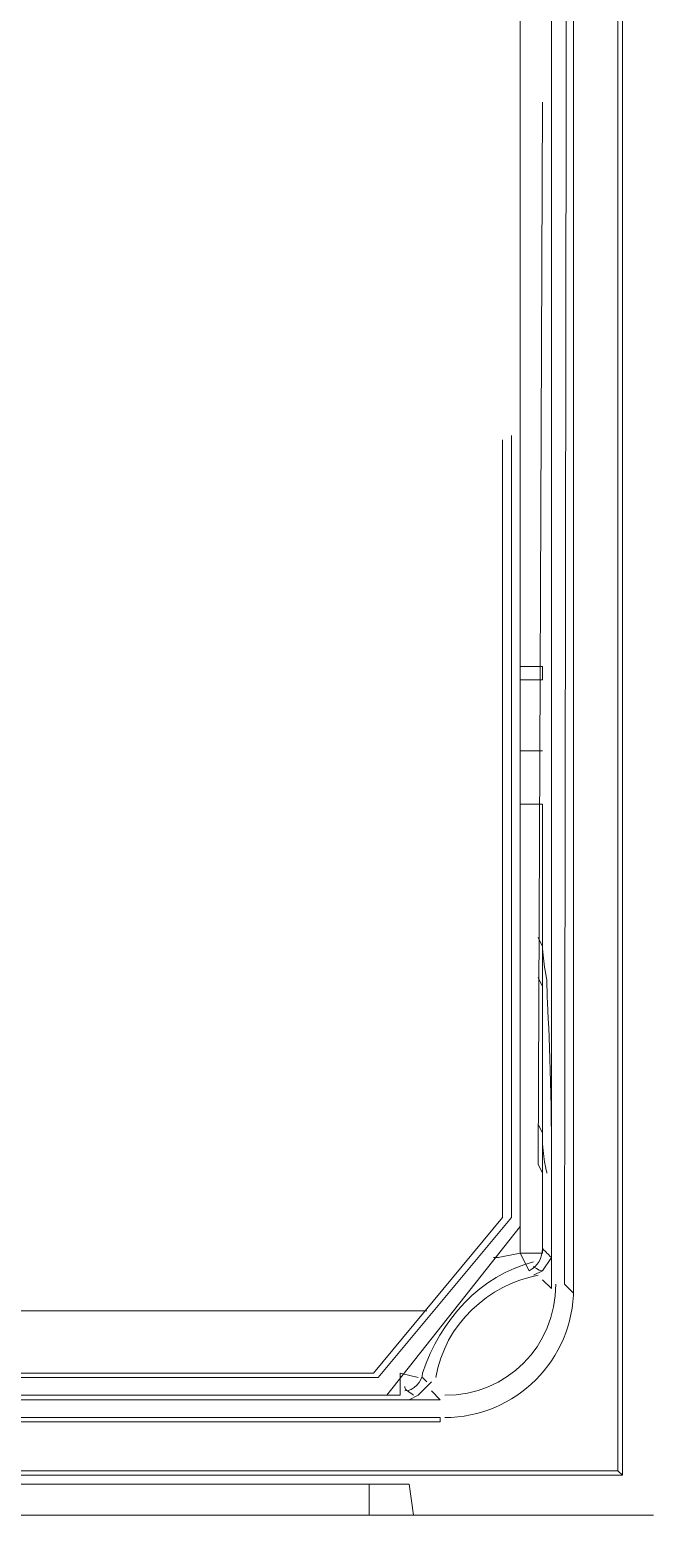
# Model space of a CAD drawing. Header units: metres. Extents: x 2999 to 3164, y 1641 to 1678.
# Drawn here: x 3003.967 to 3004.185, y 1655.211 to 1655.73 of the extents above; entities that cross this region are included whole.
import ezdxf

# ---------------------------------------------------------------- set-up
doc = ezdxf.new("R2010")
doc.units = ezdxf.units.M

msp = doc.modelspace()

# ---------------------------------------------------------------- linework, layer by layer
at = {"color": 7, "linetype": 'Continuous', "lineweight": 20, "true_color": 0x000007}
for points in [[(3004.17288, 1657.65206), (3004.17288, 1655.22637), (3004.17288, 1655.22637)], [(3004.17444, 1657.6443), (3004.17444, 1655.22482), (3004.17444, 1655.22482)], [(3004.15736, 1655.28845), (3004.15426, 1655.29155), (3004.15736, 1657.53567), (3004.15426, 1657.53877)], [(3004.15736, 1655.28845), (3004.15736, 1657.53567), (3004.14961, 1657.52946), (3004.14961, 1655.29)], [(3004.13874, 1655.31173), (3004.13874, 1655.74162), (3004.13874, 1655.74162)], [(3004.1465, 1655.33035), (3004.14495, 1655.33345), (3004.1465, 1655.70437)], [(3004.13253, 1655.31483), (3004.13253, 1655.58642), (3004.13253, 1655.58642)], [(3004.13564, 1655.31483), (3004.13564, 1655.58797), (3004.13564, 1655.58797)], [(3004.13874, 1655.50727), (3004.1465, 1655.50727), (3004.1465, 1655.50727)], [(3004.1465, 1655.50262), (3004.13874, 1655.50262), (3004.13874, 1655.50262)], [(3004.1465, 1655.50262), (3004.1465, 1655.50727), (3004.1465, 1655.50727)], [(3004.1465, 1655.50727), (3004.1465, 1655.50262), (3004.1465, 1655.50262)], [(3004.13874, 1655.47778), (3004.1465, 1655.47778), (3004.1465, 1655.47778)], [(3004.13874, 1655.45916), (3004.1465, 1655.45916), (3004.1465, 1655.45916)], [(3004.1465, 1655.4095), (3004.1465, 1655.45916), (3004.1465, 1655.45916)], [(3004.1465, 1655.45916), (3004.1465, 1655.30241), (3004.1465, 1655.30241)], [(3004.1465, 1655.4095), (3004.14495, 1655.4126), (3004.14495, 1655.4126)], [(3004.1465, 1655.39553), (3004.14495, 1655.39864), (3004.14495, 1655.39864)], [(3004.1465, 1655.34432), (3004.14495, 1655.34742), (3004.14495, 1655.34742)], [(3004.1465, 1655.33035), (3004.14495, 1655.33345), (3004.14495, 1655.33345)], [(3004.08753, 1655.26051), (3004.13253, 1655.31483), (3004.13253, 1655.31483)], [(3004.08908, 1655.25896), (3004.13564, 1655.31483), (3004.13564, 1655.31483)], [(3004.11546, 1655.28224), (3004.13874, 1655.31173), (3004.13874, 1655.31173)], [(3004.13874, 1655.30241), (3004.13874, 1655.31173), (3004.13874, 1655.31173)], [(3004.12943, 1655.30086), (3004.13098, 1655.30086), (3004.13874, 1655.30241)], [(3004.14185, 1655.29621), (3004.13874, 1655.30241), (3004.1465, 1655.30241)], [(3004.14961, 1655.30086), (3004.1465, 1655.29621), (3004.1434, 1655.29465)], [(3004.14961, 1655.30086), (3004.14961, 1655.29), (3004.14961, 1655.29)], [(3004.14961, 1655.29), (3004.1465, 1655.2931), (3004.1465, 1655.2931)], [(3003.57383, 1655.25275), (3004.09218, 1655.25275), (3004.11546, 1655.28224)], [(3003.58159, 1655.28224), (3004.10615, 1655.28224), (3004.10615, 1655.28224)], [(3003.57849, 1655.25896), (3004.08908, 1655.25896), (3004.08908, 1655.25896)], [(3003.58159, 1655.26051), (3004.08753, 1655.26051), (3004.08753, 1655.26051)], [(3004.09684, 1655.26051), (3004.09684, 1655.25275), (3004.09684, 1655.25275)], [(3004.09684, 1655.26051), (3004.10305, 1655.25896), (3004.10305, 1655.25896)], [(3004.1077, 1655.25741), (3004.10305, 1655.25275), (3004.09994, 1655.2512)], [(3004.11081, 1655.2512), (3004.1077, 1655.2543), (3004.1077, 1655.2543)], [(3004.11081, 1655.2512), (3002.99961, 1655.2512), (3002.99961, 1655.2512)], [(3004.09684, 1655.25275), (3004.09218, 1655.25275), (3004.09218, 1655.25275)], [(3004.11081, 1655.2512), (3004.09994, 1655.2512), (3004.09994, 1655.2512)], [(3002.99651, 1655.24344), (3004.11081, 1655.24344), (3004.11081, 1655.24499)], [(3004.11081, 1655.24499), (3002.99961, 1655.24499), (3002.99961, 1655.24499)], [(3003.61263, 1655.22482), (3004.17444, 1655.22482), (3004.17288, 1655.22637), (3002.93598, 1655.22637)], [(3004.08598, 1655.22171), (3003.02444, 1655.22171), (3003.02444, 1655.22171)], [(3004.08598, 1655.21085), (3004.08598, 1655.22171), (3004.09994, 1655.22171), (3004.10149, 1655.21085)], [(3002.92357, 1655.21085), (3004.1853, 1655.21085), (3004.1853, 1655.21085)], [(3004.1853, 1655.21085), (3003.61263, 1655.21085), (3003.61263, 1655.21085)], [(3004.18375, 1655.21085), (3004.18375, 1655.21085), (3004.18375, 1655.21085)]]:
    msp.add_lwpolyline(points, dxfattribs=at)
for points in [[(3004.1465, 1655.41105), (3004.1465, 1655.40484), (3004.14805, 1655.39864), (3004.14805, 1655.39708)], [(3004.14961, 1655.34432), (3004.14961, 1655.36915), (3004.14805, 1655.39088), (3004.14805, 1655.39708)], [(3004.1465, 1655.34277), (3004.1465, 1655.33656), (3004.14805, 1655.33035), (3004.14805, 1655.33035)], [(3004.14185, 1655.29621), (3004.14495, 1655.29776), (3004.1465, 1655.30086), (3004.1465, 1655.30397)], [(3004.14961, 1655.30086), (3004.14805, 1655.30241), (3004.14805, 1655.30241), (3004.1465, 1655.30397)], [(3004.1434, 1655.29931), (3004.12477, 1655.29465), (3004.11081, 1655.27914), (3004.1046, 1655.26051)], [(3004.1465, 1655.29621), (3004.14495, 1655.29621), (3004.1434, 1655.29776), (3004.1434, 1655.29776)], [(3004.14495, 1655.29465), (3004.12788, 1655.29155), (3004.11236, 1655.27758), (3004.10925, 1655.25896)], [(3004.11236, 1655.25275), (3004.13409, 1655.25275), (3004.15116, 1655.26982), (3004.15116, 1655.29155)], [(3004.11236, 1655.25275), (3004.13409, 1655.25275), (3004.15116, 1655.26982), (3004.15116, 1655.29155)], [(3004.11236, 1655.24499), (3004.13719, 1655.24499), (3004.15736, 1655.26517), (3004.15736, 1655.29)], [(3004.11236, 1655.24499), (3004.13719, 1655.24499), (3004.15736, 1655.26517), (3004.15736, 1655.29)], [(3004.09839, 1655.2543), (3004.10149, 1655.2543), (3004.1046, 1655.25741), (3004.1046, 1655.26051)], [(3004.1046, 1655.25896), (3004.1046, 1655.25896), (3004.10615, 1655.25741), (3004.10615, 1655.25741)], [(3004.09839, 1655.25586), (3004.09839, 1655.2543), (3004.09994, 1655.2543), (3004.10149, 1655.25275)]]:
    msp.add_open_spline(points, degree=3, dxfattribs=at)

doc.saveas('drawing.dxf')
